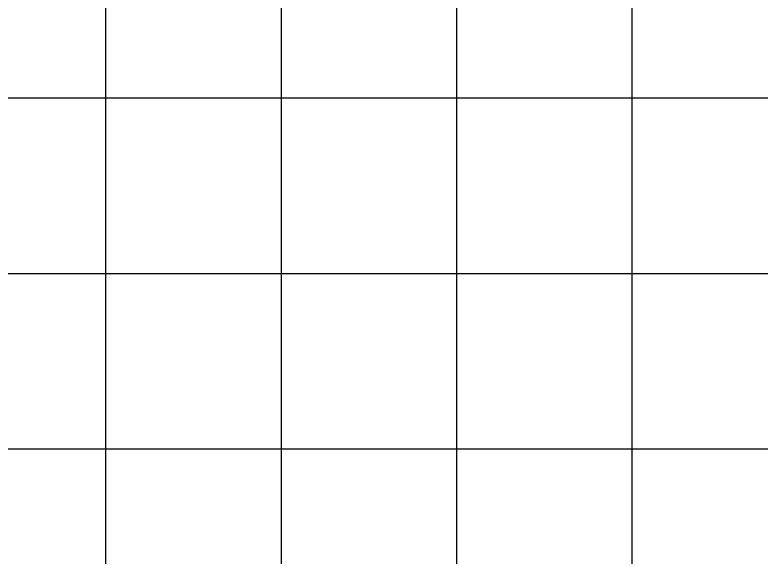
# Model space of a CAD drawing. Header units: millimetres. Extents: x -3207095 to 15275363, y 3702017 to 4798027.
# Drawn here: x 705541.26 to 705557.21, y 4470843.06 to 4470854.64 of the extents above; entities that cross this region are included whole.
import ezdxf

# ---------------------------------------------------------------- set-up
doc = ezdxf.new("R2010")
doc.units = ezdxf.units.MM
doc.layers.add('a_seramik', color=241, linetype='Continuous')

msp = doc.modelspace()

# ---------------------------------------------------------------- linework, layer by layer
at = {"layer": 'a_seramik', "color": 253}
for p, q in [((705543.197, 4470862.117), (705543.197, 4470703.569)), ((705546.947, 4470860.619), (705546.947, 4470705.191)), ((705550.697, 4470860.365), (705550.697, 4470834.333)), ((705554.447, 4470860.365), (705554.447, 4470816.111)), ((705483.197, 4470852.865), (705616.397, 4470852.865)), ((705483.197, 4470849.115), (705616.397, 4470849.115)), ((705483.197, 4470845.365), (705616.397, 4470845.365))]:
    msp.add_line(p, q, dxfattribs=at)

doc.saveas('drawing.dxf')
